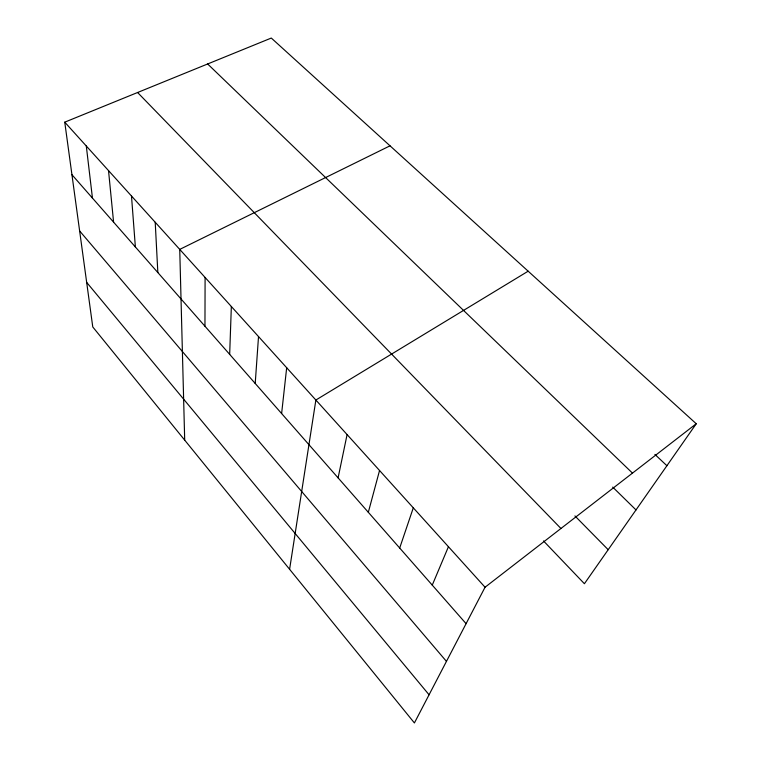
<?xml version="1.0" encoding="UTF-8"?>
<svg xmlns="http://www.w3.org/2000/svg" width="761" height="761" viewBox="0 0 761 761"><rect width="100%" height="100%" fill="white"/><g stroke="black" fill="none" stroke-linecap="round" stroke-linejoin="round"><path stroke-width="1.14" d="M204.956 326.222L205.099 277.461M229.67 354.379L231.344 306.502M255.211 383.468L258.521 336.571M281.618 413.546L286.678 367.734M289.599 569.295L315.872 400.029L528.163 271.192M338.093 477.87L347.092 434.579M368.324 512.296L379.549 470.488M399.687 548.025L413.299 507.844M432.258 585.114L448.438 546.721M696.248 423.753L485.052 587.235L414.403 722.95L92.766 326.945L64.752 122.169L271.296 38.05L696.248 423.753L584.41 583.725L543.525 540.957M390.022 145.817L179.739 249.399L184.695 440.124M654.907 454.412L666.912 465.722M207.658 63.972L632.477 473.114M612.729 487.107L636.006 509.927M574.926 515.929L608.191 549.708M137.589 92.5L560.943 528.495M64.752 122.169L485.052 587.235M71.943 174.716L466.093 623.659M79.639 230.964L446.46 661.385M86.668 282.369L429.071 694.783M86.297 146.007L92.452 198.079M108.528 170.616L113.589 222.155M131.491 196.015L135.372 246.973M155.215 222.269L157.841 272.562"/></g></svg>
